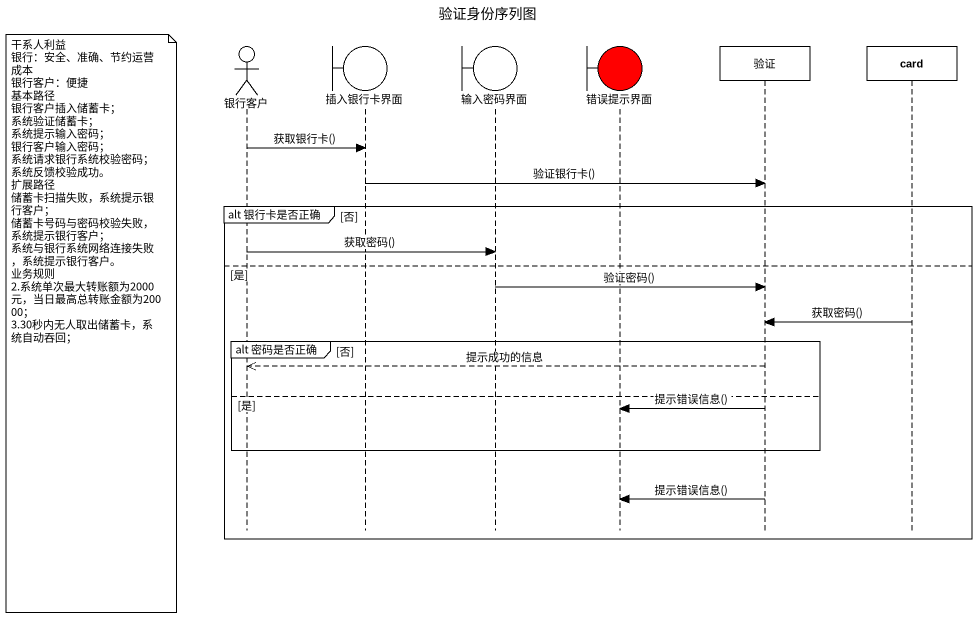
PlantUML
@startuml
title 验证身份序列图
hide footbox
actor 银行客户
boundary 插入银行卡界面
boundary 输入密码界面
boundary 错误提示界面 #FF0000
participant 验证
participant "card" as card_

银行客户 -> 插入银行卡界面 : 获取银行卡()
插入银行卡界面 -> 验证 : 验证银行卡()
group alt 银行卡是否正确 [否]
  银行客户 -> 输入密码界面 : 获取密码()
else 是
  输入密码界面 -> 验证 : 验证密码()
  card_ -> 验证 : 获取密码()
  note left of 银行客户
    干系人利益
    银行：安全、准确、节约运营成本
    银行客户：便捷
    基本路径
    银行客户插入储蓄卡；
    系统验证储蓄卡；
    系统提示输入密码；
    银行客户输入密码；
    系统请求银行系统校验密码；
    系统反馈校验成功。
    扩展路径
    储蓄卡扫描失败，系统提示银行客户；
    储蓄卡号码与密码校验失败，系统提示银行客户；
    系统与银行系统网络连接失败，系统提示银行客户。
    业务规则
    2.系统单次最大转账额为2000元，当日最高总转账金额为20000；
    3.30秒内无人取出储蓄卡，系统自动吞回；
  end note
  group alt 密码是否正确 [否]
    验证 -->> 银行客户 : 提示成功的信息
  else 是
    验证 -> 错误提示界面 : 提示错误信息()
  end
  验证 -> 错误提示界面 : 提示错误信息()
end
@enduml
